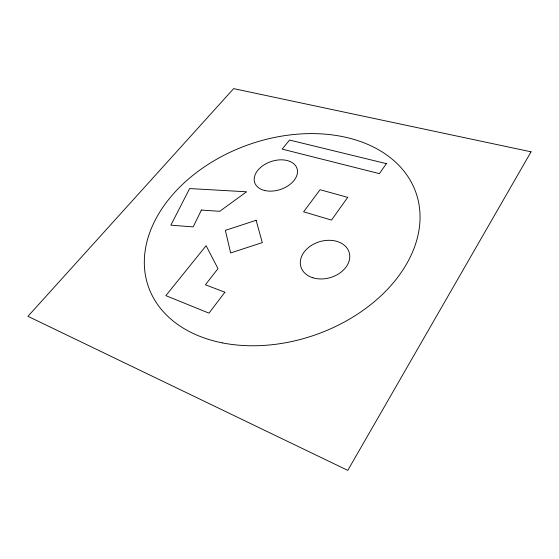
<?xml version="1.0" encoding="UTF-8"?>
<svg xmlns="http://www.w3.org/2000/svg" width="559" height="559" viewBox="0 0 559 559"><rect width="100%" height="100%" fill="white"/><g stroke="black" fill="none" stroke-linecap="round" stroke-linejoin="round"><path stroke-width="0.84" d="M201.415 210.065L193.183 226.891L170.858 225.179L189.634 188.565L246.575 191.786L219.729 211.302L201.415 210.065M531.05 151.817L347.782 470.378L27.95 316.324L233.641 88.622L531.05 151.817M386.395 163.647L379.386 173.639L282.19 149.12L289.513 140.05L386.395 163.647M347.726 197.362L331.487 220.078L303.621 211.805L320.062 189.725L347.726 197.362M224.879 292.231L208.989 313.138L165.855 295.641L206.103 245.701L217.996 268.634L205.398 284.769L224.879 292.231M256.12 220.288L225.375 230.364L230.636 252.947L262.29 242.599L256.12 220.288M264.379 190.423A22.311 14.737 -18.5 0 0 297.479 172.088A22.311 14.737 -18.5 0 0 265.616 163.941A22.311 14.737 -18.5 0 0 264.379 190.423M312.935 277.802A25.197 18.74 -16.5 0 0 349.773 256.267A25.197 18.74 -16.5 0 0 312.404 244.814A25.197 18.74 -16.5 0 0 312.935 277.802M222.196 342.856A141.804 100.788 -19.4 0 0 419.683 209.548A141.804 100.788 -19.4 0 0 204.657 166.687A141.804 100.788 -19.4 0 0 222.196 342.856"/></g></svg>
